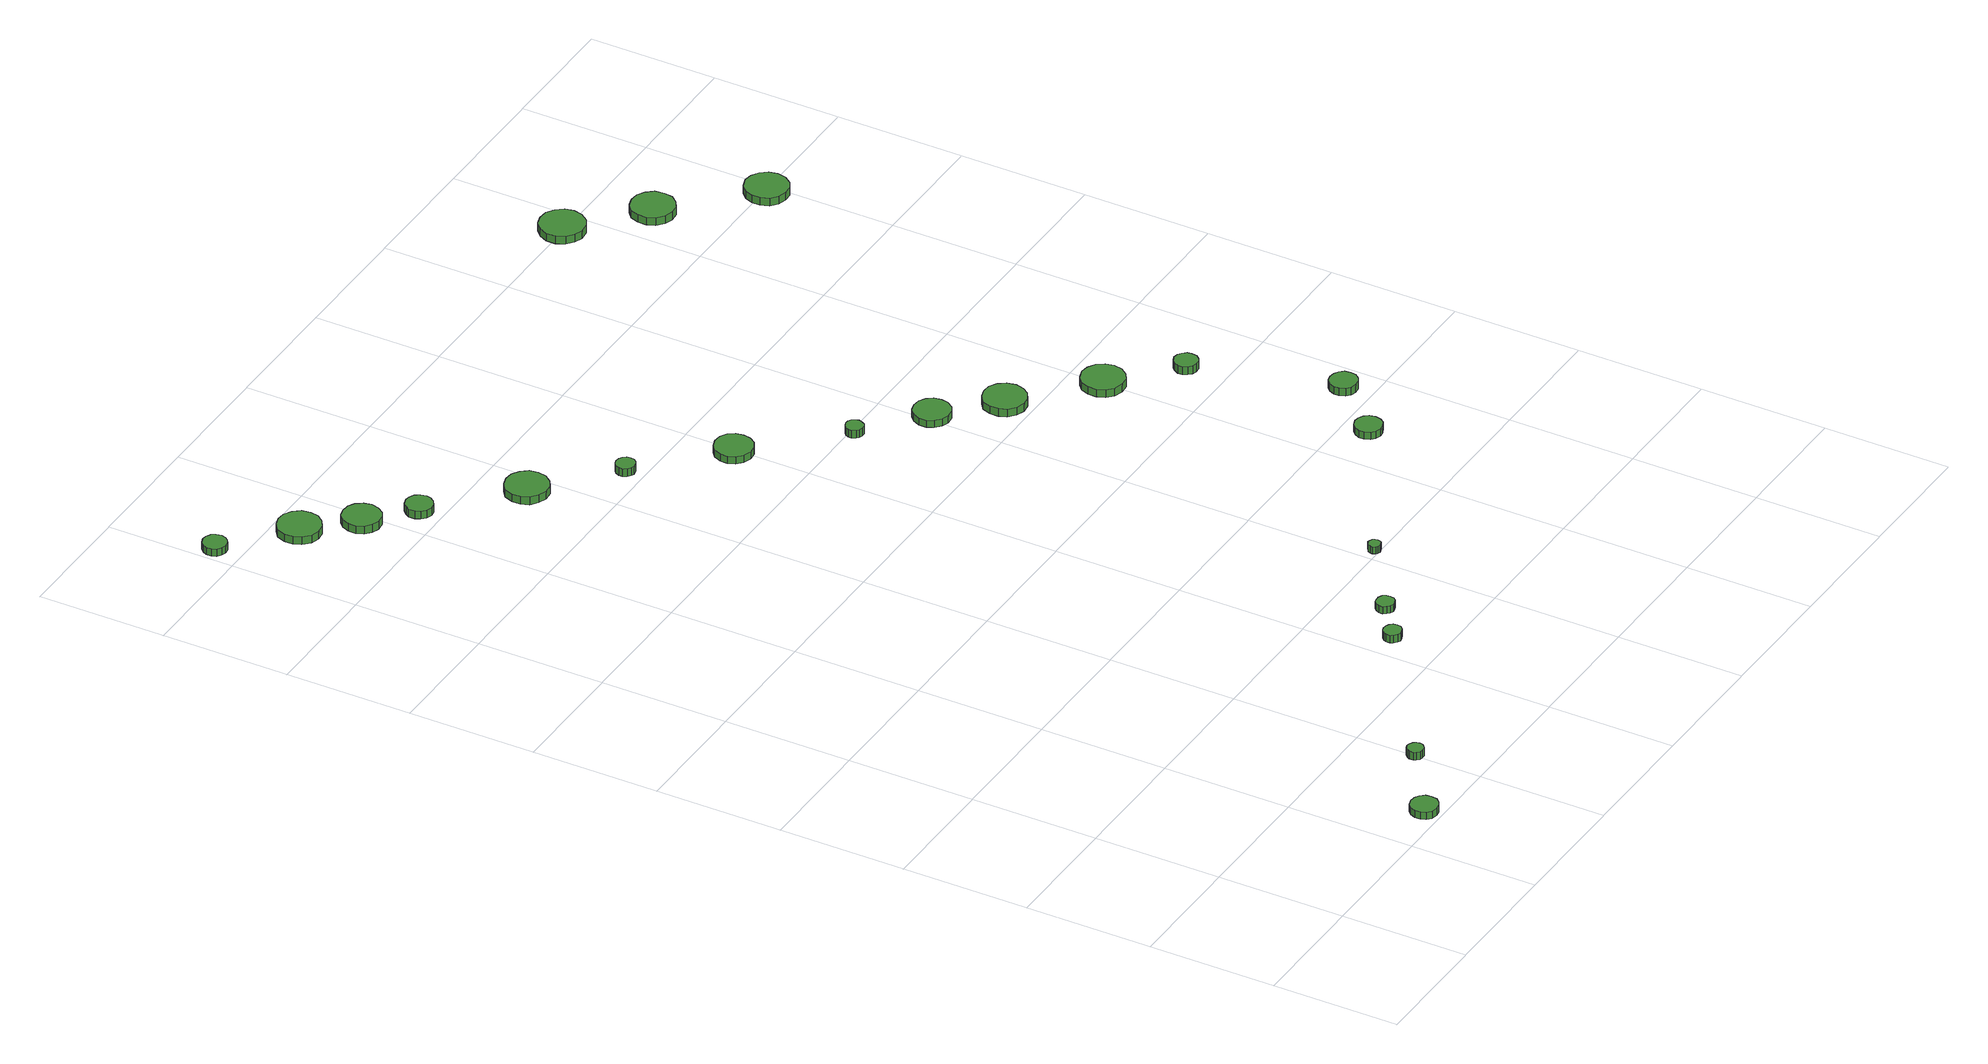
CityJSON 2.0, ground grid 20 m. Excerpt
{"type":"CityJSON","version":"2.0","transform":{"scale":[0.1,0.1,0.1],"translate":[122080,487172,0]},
"CityObjects":{
"tree1":{"type":"SolitaryVegetationObject","attributes":{"function":"something"},"geometry":[{"type":"MultiSurface","lod":"1","boundaries":[[[0,1,2,3,4,5,6,7,8,9,10,11,12,13,14]],[[15,16,17,18,19,20,21,22,23,24,25,26,27,28,29]],[[0,29,28,1]],[[1,28,27,2]],[[2,27,26,3]],[[3,26,25,4]],[[4,25,24,5]],[[5,24,23,6]],[[6,23,22,7]],[[7,22,21,8]],[[8,21,20,9]],[[9,20,19,10]],[[10,19,18,11]],[[11,18,17,12]],[[12,17,16,13]],[[13,16,15,14]],[[14,15,29,0]]]}]},
"tree2":{"type":"SolitaryVegetationObject","attributes":{"function":"something"},"geometry":[{"type":"MultiSurface","lod":"1","boundaries":[[[30,31,32,33,34,35,36,37,38,39,40,41,42,43,44]],[[45,46,47,48,49,50,51,52,53,54,55,56,57,58,59]],[[30,59,58,31]],[[31,58,57,32]],[[32,57,56,33]],[[33,56,55,34]],[[34,55,54,35]],[[35,54,53,36]],[[36,53,52,37]],[[37,52,51,38]],[[38,51,50,39]],[[39,50,49,40]],[[40,49,48,41]],[[41,48,47,42]],[[42,47,46,43]],[[43,46,45,44]],[[44,45,59,30]]]}]},
"tree3":{"type":"SolitaryVegetationObject","attributes":{"function":"something"},"geometry":[{"type":"MultiSurface","lod":"1","boundaries":[[[60,61,62,63,64,65,66,67,68,69,70,71,72,73,74]],[[75,76,77,78,79,80,81,82,83,84,85,86,87,88,89]],[[60,89,88,61]],[[61,88,87,62]],[[62,87,86,63]],[[63,86,85,64]],[[64,85,84,65]],[[65,84,83,66]],[[66,83,82,67]],[[67,82,81,68]],[[68,81,80,69]],[[69,80,79,70]],[[70,79,78,71]],[[71,78,77,72]],[[72,77,76,73]],[[73,76,75,74]],[[74,75,89,60]]]}]},
"tree4":{"type":"SolitaryVegetationObject","attributes":{"function":"something"},"geometry":[{"type":"MultiSurface","lod":"1","boundaries":[[[90,91,92,93,94,95,96,97,98,99,100,101,102,103,104]],[[105,106,107,108,109,110,111,112,113,114,115,116,117,118,119]],[[90,119,118,91]],[[91,118,117,92]],[[92,117,116,93]],[[93,116,115,94]],[[94,115,114,95]],[[95,114,113,96]],[[96,113,112,97]],[[97,112,111,98]],[[98,111,110,99]],[[99,110,109,100]],[[100,109,108,101]],[[101,108,107,102]],[[102,107,106,103]],[[103,106,105,104]],[[104,105,119,90]]]}]},
"tree5":{"type":"SolitaryVegetationObject","attributes":{"function":"something"},"geometry":[{"type":"MultiSurface","lod":"1","boundaries":[[[120,121,122,123,124,125,126,127,128,129,130,131,132,133,134]],[[135,136,137,138,139,140,141,142,143,144,145,146,147,148,149]],[[120,149,148,121]],[[121,148,147,122]],[[122,147,146,123]],[[123,146,145,124]],[[124,145,144,125]],[[125,144,143,126]],[[126,143,142,127]],[[127,142,141,128]],[[128,141,140,129]],[[129,140,139,130]],[[130,139,138,131]],[[131,138,137,132]],[[132,137,136,133]],[[133,136,135,134]],[[134,135,149,120]]]}]},
"tree6":{"type":"SolitaryVegetationObject","attributes":{"function":"something"},"geometry":[{"type":"MultiSurface","lod":"1","boundaries":[[[150,151,152,153,154,155,156,157,158,159,160,161,162,163,164]],[[165,166,167,168,169,170,171,172,173,174,175,176,177,178,179]],[[150,179,178,151]],[[151,178,177,152]],[[152,177,176,153]],[[153,176,175,154]],[[154,175,174,155]],[[155,174,173,156]],[[156,173,172,157]],[[157,172,171,158]],[[158,171,170,159]],[[159,170,169,160]],[[160,169,168,161]],[[161,168,167,162]],[[162,167,166,163]],[[163,166,165,164]],[[164,165,179,150]]]}]},
"tree7":{"type":"SolitaryVegetationObject","attributes":{"function":"something"},"geometry":[{"type":"MultiSurface","lod":"1","boundaries":[[[180,181,182,183,184,185,186,187,188,189,190,191,192,193,194]],[[195,196,197,198,199,200,201,202,203,204,205,206,207,208,209]],[[180,209,208,181]],[[181,208,207,182]],[[182,207,206,183]],[[183,206,205,184]],[[184,205,204,185]],[[185,204,203,186]],[[186,203,202,187]],[[187,202,201,188]],[[188,201,200,189]],[[189,200,199,190]],[[190,199,198,191]],[[191,198,197,192]],[[192,197,196,193]],[[193,196,195,194]],[[194,195,209,180]]]}]},
"tree8":{"type":"SolitaryVegetationObject","attributes":{"function":"something"},"geometry":[{"type":"MultiSurface","lod":"1","boundaries":[[[210,211,212,213,214,215,216,217,218,219,220,221,222,223,224]],[[225,226,227,228,229,230,231,232,233,234,235,236,237,238,239]],[[210,239,238,211]],[[211,238,237,212]],[[212,237,236,213]],[[213,236,235,214]],[[214,235,234,215]],[[215,234,233,216]],[[216,233,232,217]],[[217,232,231,218]],[[218,231,230,219]],[[219,230,229,220]],[[220,229,228,221]],[[221,228,227,222]],[[222,227,226,223]],[[223,226,225,224]],[[224,225,239,210]]]}]},
"tree9":{"type":"SolitaryVegetationObject","attributes":{"function":"something"},"geometry":[{"type":"MultiSurface","lod":"1","boundaries":[[[240,241,242,243,244,245,246,247,248,249,250,251,252,253,254]],[[255,256,257,258,259,260,261,262,263,264,265,266,267,268,269]],[[240,269,268,241]],[[241,268,267,242]],[[242,267,266,243]],[[243,266,265,244]],[[244,265,264,245]],[[245,264,263,246]],[[246,263,262,247]],[[247,262,261,248]],[[248,261,260,249]],[[249,260,259,250]],[[250,259,258,251]],[[251,258,257,252]],[[252,257,256,253]],[[253,256,255,254]],[[254,255,269,240]]]}]},
"tree10":{"type":"SolitaryVegetationObject","attributes":{"function":"something"},"geometry":[{"type":"MultiSurface","lod":"1","boundaries":[[[270,271,272,273,274,275,276,277,278,279,280,281,282,283,284]],[[285,286,287,288,289,290,291,292,293,294,295,296,297,298,299]],[[270,299,298,271]],[[271,298,297,272]],[[272,297,296,273]],[[273,296,295,274]],[[274,295,294,275]],[[275,294,293,276]],[[276,293,292,277]],[[277,292,291,278]],[[278,291,290,279]],[[279,290,289,280]],[[280,289,288,281]],[[281,288,287,282]],[[282,287,286,283]],[[283,286,285,284]],[[284,285,299,270]]]}]},
"tree11":{"type":"SolitaryVegetationObject","attributes":{"function":"something"},"geometry":[{"type":"MultiSurface","lod":"1","boundaries":[[[300,301,302,303,304,305,306,307,308,309,310,311,312,313,314]],[[315,316,317,318,319,320,321,322,323,324,325,326,327,328,329]],[[300,329,328,301]],[[301,328,327,302]],[[302,327,326,303]],[[303,326,325,304]],[[304,325,324,305]],[[305,324,323,306]],[[306,323,322,307]],[[307,322,321,308]],[[308,321,320,309]],[[309,320,319,310]],[[310,319,318,311]],[[311,318,317,312]],[[312,317,316,313]],[[313,316,315,314]],[[314,315,329,300]]]}]},
"tree12":{"type":"SolitaryVegetationObject","attributes":{"function":"something"},"geometry":[{"type":"MultiSurface","lod":"1","boundaries":[[[330,331,332,333,334,335,336,337,338,339,340,341,342,343,344]],[[345,346,347,348,349,350,351,352,353,354,355,356,357,358,359]],[[330,359,358,331]],[[331,358,357,332]],[[332,357,356,333]],[[333,356,355,334]],[[334,355,354,335]],[[335,354,353,336]],[[336,353,352,337]],[[337,352,351,338]],[[338,351,350,339]],[[339,350,349,340]],[[340,349,348,341]],[[341,348,347,342]],[[342,347,346,343]],[[343,346,345,344]],[[344,345,359,330]]]}]},
"tree13":{"type":"SolitaryVegetationObject","attributes":{"function":"something"},"geometry":[{"type":"MultiSurface","lod":"1","boundaries":[[[360,361,362,363,364,365,366,367,368,369,370,371,372,373,374]],[[375,376,377,378,379,380,381,382,383,384,385,386,387,388,389]],[[360,389,388,361]],[[361,388,387,362]],[[362,387,386,363]],[[363,386,385,364]],[[364,385,384,365]],[[365,384,383,366]],[[366,383,382,367]],[[367,382,381,368]],[[368,381,380,369]],[[369,380,379,370]],[[370,379,378,371]],[[371,378,377,372]],[[372,377,376,373]],[[373,376,375,374]],[[374,375,389,360]]]}]},
"tree14":{"type":"SolitaryVegetationObject","attributes":{"function":"something"},"geometry":[{"type":"MultiSurface","lod":"1","boundaries":[[[390,391,392,393,394,395,396,397,398,399,400,401,402,403,404]],[[405,406,407,408,409,410,411,412,413,414,415,416,417,418,419]],[[390,419,418,391]],[[391,418,417,392]],[[392,417,416,393]],[[393,416,415,394]],[[394,415,414,395]],[[395,414,413,396]],[[396,413,412,397]],[[397,412,411,398]],[[398,411,410,399]],[[399,410,409,400]],[[400,409,408,401]],[[401,408,407,402]],[[402,407,406,403]],[[403,406,405,404]],[[404,405,419,390]]]}]},
"tree15":{"type":"SolitaryVegetationObject","attributes":{"function":"something"},"geometry":[{"type":"MultiSurface","lod":"1","boundaries":[[[420,421,422,423,424,425,426,427,428,429,430,431,432,433,434]],[[435,436,437,438,439,440,441,442,443,444,445,446,447,448,449]],[[420,449,448,421]],[[421,448,447,422]],[[422,447,446,423]],[[423,446,445,424]],[[424,445,444,425]],[[425,444,443,426]],[[426,443,442,427]],[[427,442,441,428]],[[428,441,440,429]],[[429,440,439,430]],[[430,439,438,431]],[[431,438,437,432]],[[432,437,436,433]],[[433,436,435,434]],[[434,435,449,420]]]}]},
"tree16":{"type":"SolitaryVegetationObject","attributes":{"function":"something"},"geometry":[{"type":"MultiSurface","lod":"1","boundaries":[[[450,451,452,453,454,455,456,457,458,459,460,461,462,463,464]],[[465,466,467,468,469,470,471,472,473,474,475,476,477,478,479]],[[450,479,478,451]],[[451,478,477,452]],[[452,477,476,453]],[[453,476,475,454]],[[454,475,474,455]],[[455,474,473,456]],[[456,473,472,457]],[[457,472,471,458]],[[458,471,470,459]],[[459,470,469,460]],[[460,469,468,461]],[[461,468,467,462]],[[462,467,466,463]],[[463,466,465,464]],[[464,465,479,450]]]}]},
"tree17":{"type":"SolitaryVegetationObject","attributes":{"function":"something"},"geometry":[{"type":"MultiSurface","lod":"1","boundaries":[[[480,481,482,483,484,485,486,487,488,489,490,491,492,493,494]],[[495,496,497,498,499,500,501,502,503,504,505,506,507,508,509]],[[480,509,508,481]],[[481,508,507,482]],[[482,507,506,483]],[[483,506,505,484]],[[484,505,504,485]],[[485,504,503,486]],[[486,503,502,487]],[[487,502,501,488]],[[488,501,500,489]],[[489,500,499,490]],[[490,499,498,491]],[[491,498,497,492]],[[492,497,496,493]],[[493,496,495,494]],[[494,495,509,480]]]}]},
"tree18":{"type":"SolitaryVegetationObject","attributes":{"function":"something"},"geometry":[{"type":"MultiSurface","lod":"1","boundaries":[[[510,511,512,513,514,515,516,517,518,519,520,521,522,523,524]],[[525,526,527,528,529,530,531,532,533,534,535,536,537,538,539]],[[510,539,538,511]],[[511,538,537,512]],[[512,537,536,513]],[[513,536,535,514]],[[514,535,534,515]],[[515,534,533,516]],[[516,533,532,517]],[[517,532,531,518]],[[518,531,530,519]],[[519,530,529,520]],[[520,529,528,521]],[[521,528,527,522]],[[522,527,526,523]],[[523,526,525,524]],[[524,525,539,510]]]}]},
"tree19":{"type":"SolitaryVegetationObject","attributes":{"function":"something"},"geometry":[{"type":"MultiSurface","lod":"1","boundaries":[[[540,541,542,543,544,545,546,547,548,549,550,551,552,553,554]],[[555,556,557,558,559,560,561,562,563,564,565,566,567,568,569]],[[540,569,568,541]],[[541,568,567,542]],[[542,567,566,543]],[[543,566,565,544]],[[544,565,564,545]],[[545,564,563,546]],[[546,563,562,547]],[[547,562,561,548]],[[548,561,560,549]],[[549,560,559,550]],[[550,559,558,551]],[[551,558,557,552]],[[552,557,556,553]],[[553,556,555,554]],[[554,555,569,540]]]}]},
"tree20":{"type":"SolitaryVegetationObject","attributes":{"function":"something"},"geometry":[{"type":"MultiSurface","lod":"1","boundaries":[[[570,571,572,573,574,575,576,577,578,579,580,581,582,583,584]],[[585,586,587,588,589,590,591,592,593,594,595,596,597,598,599]],[[570,599,598,571]],[[571,598,597,572]],[[572,597,596,573]],[[573,596,595,574]],[[574,595,594,575]],[[575,594,593,576]],[[576,593,592,577]],[[577,592,591,578]],[[578,591,590,579]],[[579,590,589,580]],[[580,589,588,581]],[[581,588,587,582]],[[582,587,586,583]],[[583,586,585,584]],[[584,585,599,570]]]}]},
"tree21":{"type":"SolitaryVegetationObject","attributes":{"function":"something"},"geometry":[{"type":"MultiSurface","lod":"1","boundaries":[[[600,601,602,603,604,605,606,607,608,609,610,611,612,613,614]],[[615,616,617,618,619,620,621,622,623,624,625,626,627,628,629]],[[600,629,628,601]],[[601,628,627,602]],[[602,627,626,603]],[[603,626,625,604]],[[604,625,624,605]],[[605,624,623,606]],[[606,623,622,607]],[[607,622,621,608]],[[608,621,620,609]],[[609,620,619,610]],[[610,619,618,611]],[[611,618,617,612]],[[612,617,616,613]],[[613,616,615,614]],[[614,615,629,600]]]}]},
"tree22":{"type":"SolitaryVegetationObject","attributes":{"function":"something"},"geometry":[{"type":"MultiSurface","lod":"1","boundaries":[[[630,631,632,633,634,635,636,637,638,639,640,641,642,643,644]],[[645,646,647,648,649,650,651,652,653,654,655,656,657,658,659]],[[630,659,658,631]],[[631,658,657,632]],[[632,657,656,633]],[[633,656,655,634]],[[634,655,654,635]],[[635,654,653,636]],[[636,653,652,637]],[[637,652,651,638]],[[638,651,650,639]],[[639,650,649,640]],[[640,649,648,641]],[[641,648,647,642]],[[642,647,646,643]],[[643,646,645,644]],[[644,645,659,630]]]}]}
},
"vertices":[
[303,25,16],[302,34,16],[296,41,16],[289,45,16],[280,46,16],[271,43,16],[265,37,16],[261,29,16],[261,20,16],[265,12,16],[271,6,16],[280,4,16],[289,5,16],[296,9,16],[302,16,16],[302,16,4],[296,9,4],[289,5,4],[280,4,4],[271,6,4],[265,12,4],[261,20,4],[261,29,4],[265,37,4],[271,43,4],[280,46,4],[289,45,4],[296,41,4],[302,34,4],[303,25,4],
[407,102,20],[406,107,20],[403,111,20],[398,114,20],[393,115,20],[388,113,20],[384,109,20],[382,105,20],[382,99,20],[384,95,20],[388,91,20],[393,90,20],[398,90,20],[403,93,20],[406,97,20],[406,97,7],[403,93,7],[398,90,7],[393,90,7],[388,91,7],[384,95,7],[382,99,7],[382,105,7],[384,109,7],[388,113,7],[393,115,7],[398,114,7],[403,111,7],[406,107,7],[407,102,7],
[41,1840,15],[39,1848,15],[35,1854,15],[28,1858,15],[21,1859,15],[13,1856,15],[7,1851,15],[4,1844,15],[4,1836,15],[7,1829,15],[13,1824,15],[21,1822,15],[28,1823,15],[35,1827,15],[39,1833,15],[39,1833,3],[35,1827,3],[28,1823,3],[21,1822,3],[13,1824,3],[7,1829,3],[4,1836,3],[4,1844,3],[7,1851,3],[13,1856,3],[21,1859,3],[28,1858,3],[35,1854,3],[39,1848,3],[41,1840,3],
[150,1756,17],[148,1770,17],[139,1781,17],[127,1788,17],[114,1789,17],[101,1785,17],[90,1776,17],[85,1763,17],[85,1749,17],[90,1737,17],[101,1727,17],[114,1723,17],[127,1725,17],[139,1732,17],[148,1743,17],[148,1743,4],[139,1732,4],[127,1725,4],[114,1723,4],[101,1727,4],[90,1737,4],[85,1749,4],[85,1763,4],[90,1776,4],[101,1785,4],[114,1789,4],[127,1788,4],[139,1781,4],[148,1770,4],[150,1756,4],
[211,1691,16],[208,1703,16],[201,1713,16],[191,1719,16],[178,1720,16],[167,1717,16],[158,1709,16],[153,1697,16],[153,1685,16],[158,1674,16],[167,1666,16],[178,1662,16],[191,1663,16],[201,1669,16],[208,1679,16],[208,1679,3],[201,1669,3],[191,1663,3],[178,1662,3],[167,1666,3],[158,1674,3],[153,1685,3],[153,1697,3],[158,1709,3],[167,1717,3],[178,1720,3],[191,1719,3],[201,1713,3],[208,1703,3],[211,1691,3],
[650,274,20],[649,280,20],[645,285,20],[640,287,20],[634,288,20],[629,286,20],[624,282,20],[622,277,20],[622,271,20],[624,266,20],[629,262,20],[634,260,20],[640,261,20],[645,263,20],[649,268,20],[649,268,7],[645,263,7],[640,261,7],[634,260,7],[629,262,7],[624,266,7],[622,271,7],[622,277,7],[624,282,7],[629,286,7],[634,288,7],[640,287,7],[645,285,7],[649,280,7],[650,274,7],
[269,1635,15],[267,1644,15],[262,1651,15],[254,1655,15],[246,1656,15],[237,1653,15],[231,1647,15],[227,1640,15],[227,1631,15],[231,1623,15],[237,1617,15],[246,1614,15],[254,1615,15],[262,1620,15],[267,1627,15],[267,1627,2],[262,1620,2],[254,1615,2],[246,1614,2],[237,1617,2],[231,1623,2],[227,1631,2],[227,1640,2],[231,1647,2],[237,1653,2],[246,1656,2],[254,1655,2],[262,1651,2],[267,1644,2],[269,1635,2],
[710,319,18],[709,325,18],[706,330,18],[700,333,18],[695,333,18],[689,332,18],[685,328,18],[682,322,18],[682,316,18],[685,311,18],[689,307,18],[695,305,18],[700,306,18],[706,309,18],[709,313,18],[709,313,6],[706,309,6],[700,306,6],[695,305,6],[689,307,6],[685,311,6],[682,316,6],[682,322,6],[685,328,6],[689,332,6],[695,333,6],[700,333,6],[706,330,6],[709,325,6],[710,319,6],
[397,1525,15],[395,1539,15],[386,1550,15],[375,1557,15],[361,1558,15],[348,1554,15],[337,1545,15],[332,1532,15],[332,1518,15],[337,1506,15],[348,1497,15],[361,1492,15],[375,1494,15],[386,1501,15],[395,1512,15],[395,1512,2],[386,1501,2],[375,1494,2],[361,1492,2],[348,1497,2],[337,1506,2],[332,1518,2],[332,1532,2],[337,1545,2],[348,1554,2],[361,1558,2],[375,1557,2],[386,1550,2],[395,1539,2],[397,1525,2],
[493,1429,15],[492,1435,15],[488,1440,15],[483,1443,15],[476,1444,15],[471,1442,15],[466,1438,15],[463,1432,15],[463,1426,15],[466,1420,15],[471,1416,15],[476,1414,15],[483,1415,15],[488,1418,15],[492,1423,15],[492,1423,2],[488,1418,2],[483,1415,2],[476,1414,2],[471,1416,2],[466,1420,2],[463,1426,2],[463,1432,2],[466,1438,2],[471,1442,2],[476,1444,2],[483,1443,2],[488,1440,2],[492,1435,2],[493,1429,2],
[824,403,19],[823,407,19],[821,410,19],[817,412,19],[813,413,19],[810,411,19],[807,409,19],[805,405,19],[805,401,19],[807,397,19],[810,395,19],[813,393,19],[817,394,19],[821,396,19],[823,399,19],[823,399,7],[821,396,7],[817,394,7],[813,393,7],[810,395,7],[807,397,7],[805,401,7],[805,405,7],[807,409,7],[810,411,7],[813,413,7],[817,412,7],[821,410,7],[823,407,7],[824,403,7],
[622,1318,14],[620,1330,14],[613,1340,14],[602,1346,14],[590,1347,14],[578,1343,14],[569,1335,14],[564,1324,14],[564,1312,14],[569,1301,14],[578,1293,14],[590,1289,14],[602,1290,14],[613,1296,14],[620,1306,14],[620,1306,2],[613,1296,2],[602,1290,2],[590,1289,2],[578,1293,2],[569,1301,2],[564,1312,2],[564,1324,2],[569,1335,2],[578,1343,2],[590,1347,2],[602,1346,2],[613,1340,2],[620,1330,2],[622,1318,2],
[733,1193,15],[731,1198,15],[728,1203,15],[723,1206,15],[717,1206,15],[712,1204,15],[708,1201,15],[705,1195,15],[705,1190,15],[708,1184,15],[712,1181,15],[717,1179,15],[723,1179,15],[728,1182,15],[731,1187,15],[731,1187,2],[728,1182,2],[723,1179,2],[717,1179,2],[712,1181,2],[708,1184,2],[705,1190,2],[705,1195,2],[708,1201,2],[712,1204,2],[717,1206,2],[723,1206,2],[728,1203,2],[731,1198,2],[733,1193,2],
[835,1116,15],[833,1128,15],[826,1137,15],[816,1143,15],[804,1144,15],[793,1141,15],[784,1133,15],[779,1122,15],[779,1110,15],[784,1100,15],[793,1092,15],[804,1088,15],[816,1089,15],[826,1095,15],[833,1105,15],[833,1105,3],[826,1095,3],[816,1089,3],[804,1088,3],[793,1092,3],[784,1100,3],[779,1110,3],[779,1122,3],[784,1133,3],[793,1141,3],[804,1144,3],[816,1143,3],[826,1137,3],[833,1128,3],[835,1116,3],
[919,1042,15],[916,1056,15],[908,1067,15],[896,1074,15],[883,1075,15],[870,1071,15],[859,1062,15],[854,1049,15],[854,1035,15],[859,1023,15],[870,1014,15],[883,1009,15],[896,1011,15],[908,1018,15],[916,1029,15],[916,1029,2],[908,1018,2],[896,1011,2],[883,1009,2],[870,1014,2],[859,1023,2],[854,1035,2],[854,1049,2],[859,1062,2],[870,1071,2],[883,1075,2],[896,1074,2],[908,1067,2],[916,1056,2],[919,1042,2],
[1092,556,19],[1090,565,19],[1085,572,19],[1077,576,19],[1069,577,19],[1060,574,19],[1054,568,19],[1050,560,19],[1050,552,19],[1054,543,19],[1060,538,19],[1069,535,19],[1077,536,19],[1085,540,19],[1090,547,19],[1090,547,7],[1085,540,7],[1077,536,7],[1069,535,7],[1060,538,7],[1054,543,7],[1050,552,7],[1050,560,7],[1054,568,7],[1060,574,7],[1069,577,7],[1077,576,7],[1085,572,7],[1090,565,7],[1092,556,7],
[1028,944,16],[1025,957,16],[1017,968,16],[1005,975,16],[992,977,16],[978,972,16],[968,963,16],[963,951,16],[963,937,16],[968,924,16],[978,915,16],[992,911,16],[1005,912,16],[1017,919,16],[1025,930,16],[1025,930,3],[1017,919,3],[1005,912,3],[992,911,3],[978,915,3],[968,924,3],[963,937,3],[963,951,3],[968,963,3],[978,972,3],[992,977,3],[1005,975,3],[1017,968,3],[1025,957,3],[1028,944,3],
[1170,640,20],[1169,649,20],[1163,656,20],[1156,660,20],[1147,661,20],[1138,659,20],[1132,653,20],[1128,644,20],[1128,636,20],[1132,627,20],[1138,621,20],[1147,619,20],[1156,620,20],[1163,624,20],[1169,631,20],[1169,631,7],[1163,624,7],[1156,620,7],[1147,619,7],[1138,621,7],[1132,627,7],[1128,636,7],[1128,644,7],[1132,653,7],[1138,659,7],[1147,661,7],[1156,660,7],[1163,656,7],[1169,649,7],[1170,640,7],
[1103,860,19],[1102,867,19],[1097,873,19],[1091,877,19],[1083,878,19],[1076,875,19],[1071,870,19],[1067,863,19],[1067,856,19],[1071,849,19],[1076,844,19],[1083,842,19],[1091,842,19],[1097,846,19],[1102,852,19],[1102,852,6],[1097,846,6],[1091,842,6],[1083,842,6],[1076,844,6],[1071,849,6],[1067,856,6],[1067,863,6],[1071,870,6],[1076,875,6],[1083,878,6],[1091,877,6],[1097,873,6],[1102,867,6],[1103,860,6],
[995,1801,15],[992,1815,15],[983,1826,15],[971,1834,15],[956,1835,15],[943,1831,15],[932,1821,15],[926,1808,15],[926,1793,15],[932,1780,15],[943,1771,15],[956,1766,15],[971,1768,15],[983,1775,15],[992,1787,15],[992,1787,2],[983,1775,2],[971,1768,2],[956,1766,2],[943,1771,2],[932,1780,2],[926,1793,2],[926,1808,2],[932,1821,2],[943,1831,2],[956,1835,2],[971,1834,2],[983,1826,2],[992,1815,2],[995,1801,2],
[1095,1711,15],[1093,1725,15],[1084,1736,15],[1072,1743,15],[1059,1744,15],[1046,1740,15],[1035,1731,15],[1030,1718,15],[1030,1704,15],[1035,1691,15],[1046,1682,15],[1059,1678,15],[1072,1679,15],[1084,1686,15],[1093,1697,15],[1093,1697,2],[1084,1686,2],[1072,1679,2],[1059,1678,2],[1046,1682,2],[1035,1691,2],[1030,1704,2],[1030,1718,2],[1035,1731,2],[1046,1740,2],[1059,1744,2],[1072,1743,2],[1084,1736,2],[1093,1725,2],[1095,1711,2],
[1219,1596,13],[1216,1609,13],[1208,1620,13],[1196,1627,13],[1183,1629,13],[1169,1624,13],[1159,1615,13],[1154,1602,13],[1154,1589,13],[1159,1576,13],[1169,1567,13],[1183,1563,13],[1196,1564,13],[1208,1571,13],[1216,1582,13],[1216,1582,0],[1208,1571,0],[1196,1564,0],[1183,1563,0],[1169,1567,0],[1159,1576,0],[1154,1589,0],[1154,1602,0],[1159,1615,0],[1169,1624,0],[1183,1629,0],[1196,1627,0],[1208,1620,0],[1216,1609,0],[1219,1596,0]
]}
